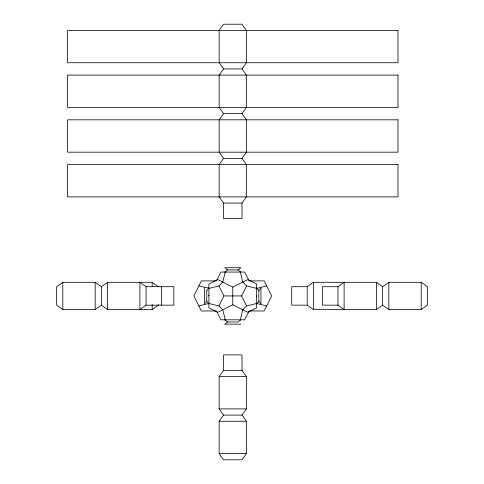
<?xml version="1.0" encoding="UTF-8"?>
<svg xmlns="http://www.w3.org/2000/svg" width="484" height="484" viewBox="0 0 484 484"><rect width="100%" height="100%" fill="white"/><g stroke="black" fill="none" stroke-linecap="round" stroke-linejoin="round"><path stroke-width="0.73" d="M208.906 303.42L208.906 303.081M208.906 295.936L208.906 295.216M198.882 285.911L208.906 288.204M256.653 296.662L256.653 295.936M256.653 288.791L256.653 288.458L266.684 285.911M225.26 272.062L222.755 282.087L218.937 285.911L208.906 288.416M240.3 319.809L242.811 309.784L246.628 305.961L256.653 303.456L266.684 305.961M216.741 280.266L220.843 272.062L244.716 272.062L248.818 280.266M225.26 319.809L222.755 309.784L218.937 305.961L223.947 295.936L218.937 285.911M246.628 305.961L241.619 295.936L246.628 285.911L242.811 282.087L240.3 272.062M248.818 311.605L244.716 319.809L220.843 319.809L216.741 311.605M242.012 113.637L246.404 107.454L246.404 75.099L242.012 68.922L223.554 68.922L219.155 75.099L219.155 107.454L223.554 113.637L242.012 113.637L246.404 119.82L246.404 152.176L242.012 158.359L223.554 158.359L219.155 152.176L219.155 119.82L223.554 113.637M242.012 68.922L246.404 62.739L246.404 30.383L242.012 24.2L223.554 24.2L219.155 30.383L219.155 62.739L223.554 68.922M223.554 158.359L219.155 164.536L219.155 196.897L223.554 203.074L223.566 218.556L242.012 218.556L242.012 203.074L246.404 196.897L246.404 164.536L242.012 158.359M219.155 376.546L223.554 370.363L223.566 354.887L242.012 354.887L242.012 370.363L246.404 376.546L246.404 408.901L242.012 415.078L223.554 415.078L219.155 408.901L219.155 376.546L246.404 376.546M242.012 415.078L246.404 421.261L246.404 453.617L242.012 459.8L223.554 459.8L219.155 453.617L219.155 421.261L223.554 415.078M206.735 290.727L208.906 287.895M206.735 290.745L206.735 301.151L204.563 303.982L204.563 287.895M258.831 290.727L261.003 287.895L261.003 303.982L258.831 301.151L258.831 290.727L256.653 287.895M256.653 303.982L258.831 301.151M224.739 272.062L227.571 269.891L237.995 269.891L240.826 267.719L224.739 267.719L227.571 269.891M240.826 319.809L237.995 321.987L227.571 321.987L224.739 324.159L240.826 324.159M101.35 286.709L95.166 282.311L62.811 282.311L56.628 286.709L56.628 305.168L62.811 309.56L95.166 309.56L101.35 305.168L101.35 286.703L107.527 282.311L152.176 282.311L158.359 286.758M146.065 305.168L139.888 309.56L139.888 282.311L146.065 286.703L173.835 286.703L173.835 305.156L146.065 305.156L146.065 286.703M101.35 305.168L107.527 309.56L152.176 309.56L158.359 305.168L158.359 304.533M382.65 305.168L376.473 309.56L313.39 309.56L307.207 305.168L291.731 305.156L291.731 286.703L307.207 286.703L313.39 282.311L376.473 282.311L382.65 286.703L382.65 305.168L388.834 309.56L421.189 309.56L427.372 305.168L427.372 286.703L421.189 282.311L388.834 282.311L382.65 286.703M337.935 286.703L344.112 282.311L344.112 309.56L337.935 305.168L322.459 305.156L322.459 286.703L337.935 286.703L337.935 305.168M232.78 287.103L247.82 279.583L256.653 283.999L256.653 307.872L247.82 312.289L232.78 304.769L217.746 312.289L208.906 307.872L208.906 283.999L217.746 279.583L232.78 287.103L232.78 304.769M198.882 305.961L208.906 303.456L218.937 305.961M223.554 203.074L242.012 203.074M216.427 280.895L201.386 280.895L193.872 295.936L201.386 310.976L216.427 310.976M249.133 280.895L264.173 280.895L271.693 295.936L264.173 310.976L249.133 310.976M223.947 295.936L241.619 295.936M223.554 370.363L242.012 370.363M219.155 408.901L246.404 408.901M219.155 421.261L246.404 421.261M219.155 453.617L246.404 453.617M246.628 285.911L256.653 288.416M237.995 269.891L240.826 272.062M224.739 319.809L227.571 321.987M206.735 301.151L208.906 303.982M421.189 282.311L421.189 309.56M388.834 282.311L388.834 309.56M376.473 282.311L376.473 309.56M313.39 282.311L313.39 309.56M307.207 286.703L307.207 305.168M161.541 286.703L161.541 305.156M152.176 282.311L152.176 286.304M152.176 304.527L152.176 309.56M107.527 282.311L107.527 309.56M95.166 282.311L95.166 309.56M62.811 282.311L62.811 309.56M397.981 30.383L67.585 30.383L67.585 62.739L397.981 62.739L397.981 30.383M397.981 75.099L67.585 75.099L67.585 107.454L397.981 107.454L397.981 75.099M397.981 119.82L67.585 119.82L67.585 152.176L397.981 152.176L397.981 119.82M397.981 164.536L67.585 164.536L67.585 196.897L397.981 196.897L397.981 164.536"/></g></svg>
